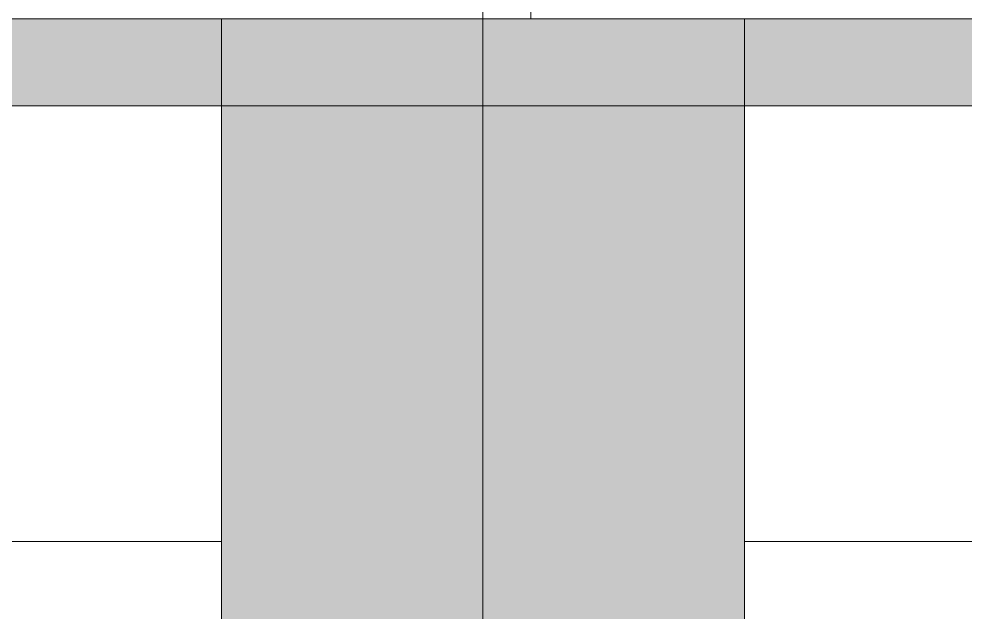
# Model space of a CAD drawing. Header units: millimetres. Extents: x 485872 to 486142, y -52344 to -52207.
# Drawn here: x 486101.506 to 486102.592, y -52300.058 to -52299.377 of the extents above; entities that cross this region are included whole.
import ezdxf

# ---------------------------------------------------------------- set-up
doc = ezdxf.new("R2010")
doc.units = ezdxf.units.MM
doc.header["$LTSCALE"] = 15
doc.linetypes.add('DASHDOTX2', pattern=[50.8, 25.4, -12.7, 0, -12.7])

msp = doc.modelspace()

# ---------------------------------------------------------------- hatches: boundary and pattern name
at = {"linetype": 'Continuous', "lineweight": 13}
h = msp.add_hatch(color=256, dxfattribs=at)
h.dxf.hatch_style = 1
h.paths.add_polyline_path([(486095.7389, -52299.3766), (486095.7389, -52299.4766), (486127.3389, -52299.4766), (486127.3389, -52299.5766), (486127.3389, -52299.3766)])
h = msp.add_hatch(color=256, dxfattribs=at)
h.dxf.hatch_style = 1
h.paths.add_polyline_path([(486101.7389, -52300.1766), (486102.3389, -52300.1766), (486102.3389, -52299.3766), (486101.7389, -52299.3766)])

# ---------------------------------------------------------------- linework, layer by layer
at = {"color": 6, "linetype": 'DASHDOTX2', "lineweight": 13}
msp.add_line((486102.0389, -52285.0766), (486102.0389, -52307.1766), dxfattribs=at)
at = {"linetype": 'Continuous', "lineweight": 13}
for points in [[(486102.0939, -52296.6766), (486102.0939, -52299.3766)], [(486095.7389, -52299.3766), (486127.3389, -52299.3766), (486127.3389, -52299.5766), (486127.3389, -52299.5766), (486127.3389, -52299.4766), (486095.7389, -52299.4766)], [(486096.3389, -52299.9766), (486101.7389, -52299.9766)], [(486102.3389, -52299.9766), (486107.7389, -52299.9766)]]:
    msp.add_lwpolyline(points, dxfattribs=at)
msp.add_lwpolyline([(486101.7389, -52300.1766), (486102.3389, -52300.1766), (486102.3389, -52299.3766), (486101.7389, -52299.3766)], close=True, dxfattribs=at)

doc.saveas('drawing.dxf')
